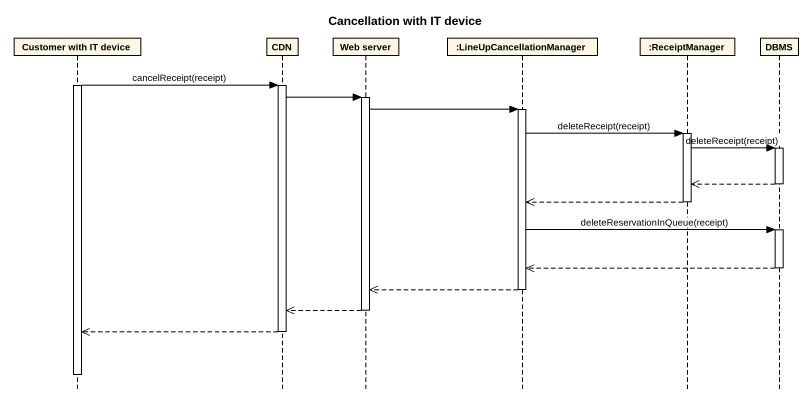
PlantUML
@startuml
title Cancellation with IT device
hide footbox
participant "Customer with IT device" as Customer_with_IT_device
participant CDN
participant "Web server" as Web_server
participant ":LineUpCancellationManager" as LineUpCancellationManager
participant ":ReceiptManager" as ReceiptManager
participant DBMS

activate Customer_with_IT_device
Customer_with_IT_device -> CDN : cancelReceipt(receipt)
activate CDN
CDN -> Web_server
activate Web_server
Web_server -> LineUpCancellationManager
activate LineUpCancellationManager
LineUpCancellationManager -> ReceiptManager : deleteReceipt(receipt)
activate ReceiptManager
ReceiptManager -> DBMS : deleteReceipt(receipt)
activate DBMS
DBMS -->> ReceiptManager
deactivate DBMS
ReceiptManager -->> LineUpCancellationManager
deactivate ReceiptManager
LineUpCancellationManager -> DBMS : deleteReservationInQueue(receipt)
activate DBMS
DBMS -->> LineUpCancellationManager
deactivate DBMS
LineUpCancellationManager -->> Web_server
deactivate LineUpCancellationManager
Web_server -->> CDN
deactivate Web_server
CDN -->> Customer_with_IT_device
deactivate CDN
deactivate Customer_with_IT_device
@enduml
